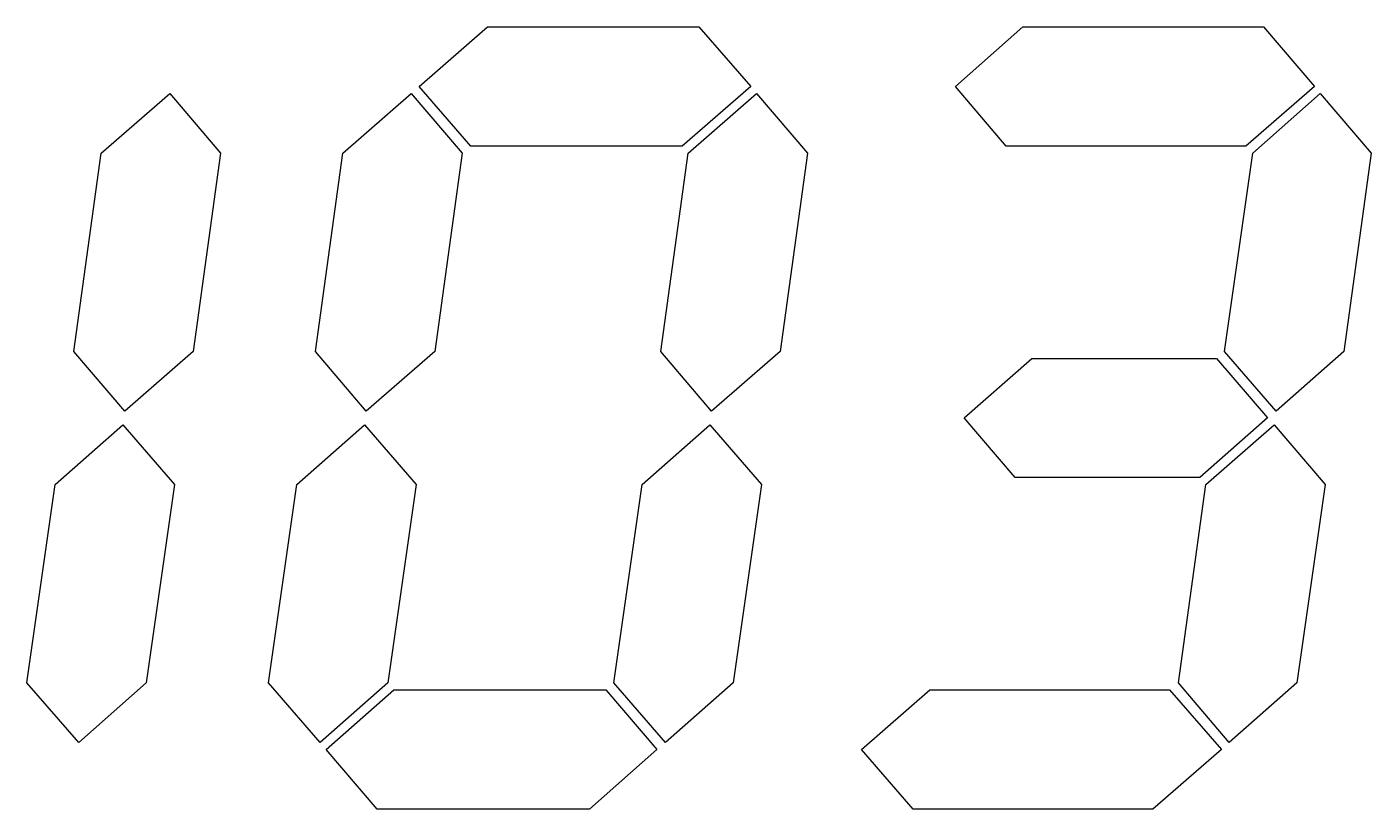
# Model space of a CAD drawing. Header units: metres. Extents: x 19 to 271, y 40 to 187.
import ezdxf

# ---------------------------------------------------------------- set-up
doc = ezdxf.new("R2010")
doc.units = ezdxf.units.M

msp = doc.modelspace()

# ---------------------------------------------------------------- linework, layer by layer
at = {"layer": '2', "color": 4}
for p, q in [((92.260773, 175.870712), (105.103227, 187.056076)), ((105.103227, 187.056076), (144.727854, 187.056076)), ((144.727854, 187.056076), (154.44647, 175.870712)), ((192.818484, 175.870712), (205.476196, 187.056076)), ((205.476196, 187.056076), (250.603933, 187.056076)), ((250.603933, 187.056076), (260.143402, 175.870712)), ((32.643284, 163.392146), (45.485739, 174.583107)), ((45.485739, 174.583107), (55.025208, 163.392146)), ((77.951567, 163.392146), (90.794024, 174.583107)), ((90.794024, 174.583107), (100.333491, 163.392146)), ((101.984985, 164.679751), (92.260773, 175.870712)), ((154.44647, 175.870712), (141.604015, 164.679751)), ((142.706875, 163.392146), (155.549329, 174.583107)), ((154.44647, 175.870712), (154.44647, 175.870712)), ((155.549329, 174.583107), (165.088799, 163.392146)), ((202.357953, 164.679751), (192.818484, 175.870712)), ((260.143402, 175.870712), (247.300948, 164.679751)), ((248.588553, 163.392146), (261.240665, 174.583107)), ((260.143402, 175.870712), (260.143402, 175.870712)), ((261.240665, 174.583107), (270.780135, 163.392146)), ((141.604015, 164.679751), (101.984985, 164.679751)), ((247.300948, 164.679751), (202.357953, 164.679751)), ((27.50966, 126.152385), (32.643284, 163.392146)), ((55.025208, 163.392146), (49.885987, 126.152385)), ((72.812348, 126.152385), (77.951567, 163.392146)), ((100.333491, 163.392146), (95.194272, 126.152385)), ((137.573252, 126.152385), (142.706875, 163.392146)), ((165.088799, 163.392146), (159.949577, 126.152385)), ((243.264588, 126.152385), (248.588553, 163.392146)), ((270.780135, 163.392146), (265.646512, 126.152385)), ((37.049129, 114.967021), (27.50966, 126.152385)), ((49.885987, 126.152385), (37.049129, 114.967021)), ((49.885987, 126.152385), (49.885987, 126.152385)), ((82.351818, 114.967021), (72.812348, 126.152385)), ((95.194272, 126.152385), (82.351818, 114.967021)), ((95.194272, 126.152385), (95.194272, 126.152385)), ((147.112722, 114.967021), (137.573252, 126.152385)), ((159.949577, 126.152385), (147.112722, 114.967021)), ((159.949577, 126.152385), (159.949577, 126.152385)), ((252.988801, 114.967021), (243.264588, 126.152385)), ((265.646512, 126.152385), (252.988801, 114.967021)), ((265.646512, 126.152385), (265.646512, 126.152385)), ((194.469978, 113.679419), (207.127689, 124.870379)), ((207.127689, 124.870379), (241.797837, 124.870379)), ((241.797837, 124.870379), (251.337307, 113.679419)), ((204.009447, 102.488455), (194.469978, 113.679419)), ((251.337307, 113.679419), (238.679595, 102.488455)), ((251.337307, 113.679419), (251.337307, 113.679419)), ((24.021932, 101.20645), (36.679643, 112.39741)), ((36.679643, 112.39741), (46.403855, 101.20645)), ((69.330217, 101.20645), (81.987929, 112.39741)), ((81.987929, 112.39741), (91.712141, 101.20645)), ((134.085525, 101.20645), (146.743234, 112.39741)), ((146.743234, 112.39741), (156.467449, 101.20645)), ((239.782457, 101.20645), (252.619312, 112.39741)), ((252.619312, 112.39741), (262.158782, 101.20645)), ((18.703565, 63.966691), (24.021932, 101.20645)), ((46.403855, 101.20645), (41.079891, 63.966691)), ((64.01185, 63.966691), (69.330217, 101.20645)), ((91.712141, 101.20645), (86.388177, 63.966691)), ((128.767157, 63.966691), (134.085525, 101.20645)), ((156.467449, 101.20645), (151.143485, 63.966691)), ((238.679595, 102.488455), (204.009447, 102.488455)), ((234.643236, 63.966691), (239.782457, 101.20645)), ((262.158782, 101.20645), (256.840417, 63.966691)), ((28.427779, 52.775728), (18.703565, 63.966691)), ((41.079891, 63.966691), (28.427779, 52.775728)), ((41.079891, 63.966691), (41.079891, 63.966691)), ((73.730465, 52.775728), (64.01185, 63.966691)), ((86.388177, 63.966691), (73.730465, 52.775728)), ((86.388177, 63.966691), (86.388177, 63.966691)), ((138.485773, 52.775728), (128.767157, 63.966691)), ((151.143485, 63.966691), (138.485773, 52.775728)), ((151.143485, 63.966691), (151.143485, 63.966691)), ((244.182705, 52.775728), (234.643236, 63.966691)), ((256.840417, 63.966691), (244.182705, 52.775728)), ((256.840417, 63.966691), (256.840417, 63.966691)), ((74.833328, 51.493722), (87.491037, 62.684683)), ((87.491037, 62.684683), (127.300409, 62.684683)), ((127.300409, 62.684683), (136.839878, 51.493722)), ((175.206296, 51.493722), (188.04875, 62.684683)), ((188.04875, 62.684683), (232.991742, 62.684683)), ((232.991742, 62.684683), (242.715957, 51.493722)), ((84.372794, 40.302759), (74.833328, 51.493722)), ((136.839878, 51.493722), (124.182166, 40.302759)), ((136.839878, 51.493722), (136.839878, 51.493722)), ((184.930508, 40.302759), (175.206296, 51.493722)), ((242.715957, 51.493722), (229.873502, 40.302759)), ((242.715957, 51.493722), (242.715957, 51.493722)), ((124.182166, 40.302759), (84.372794, 40.302759)), ((229.873502, 40.302759), (184.930508, 40.302759))]:
    msp.add_line(p, q, dxfattribs=at)

doc.saveas('drawing.dxf')
